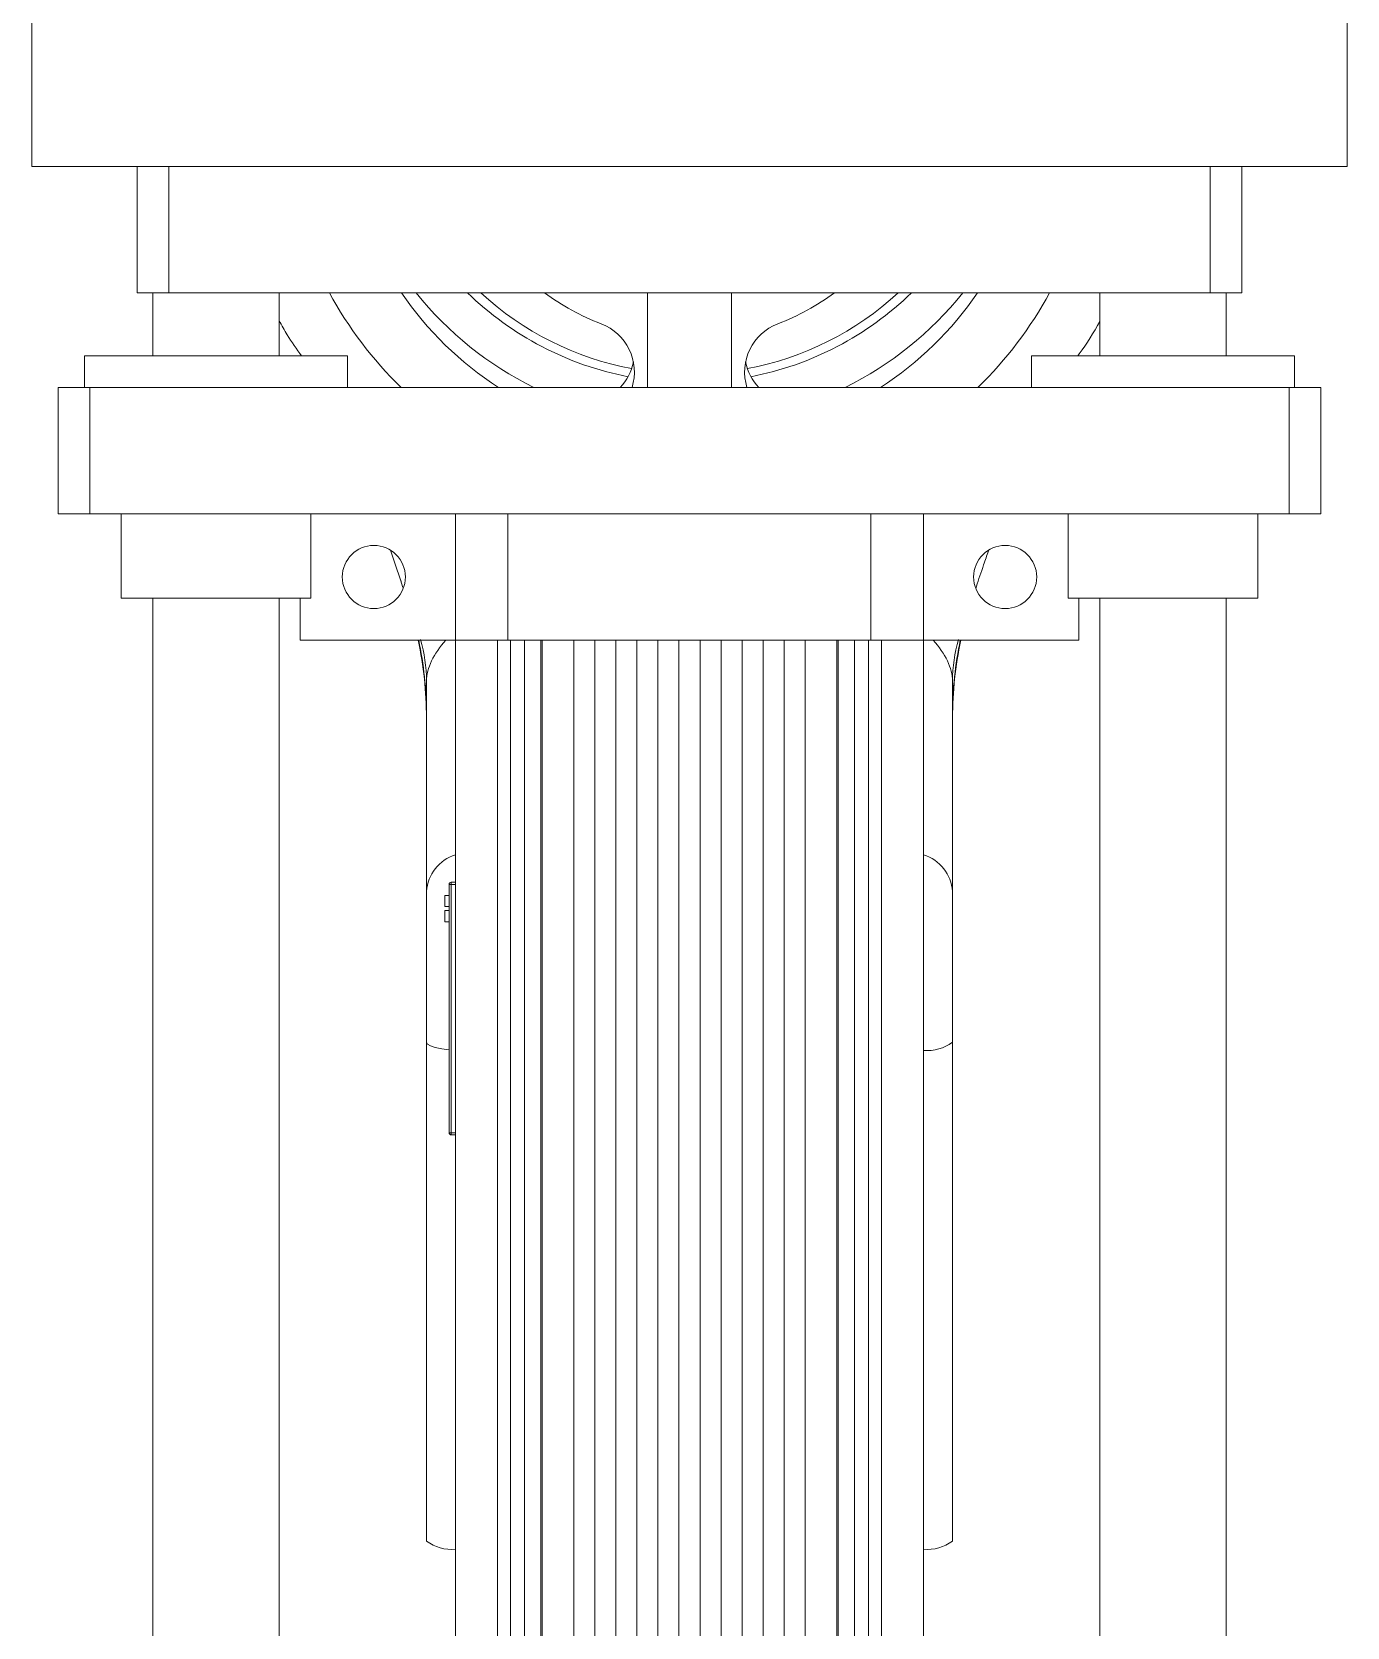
# Model space of a CAD drawing. Header units: millimetres. Extents: x 0 to 1189, y 0 to 841.
# Drawn here: x 283.98 to 308.98, y 667.25 to 697.56 of the extents above; entities that cross this region are included whole.
import ezdxf

# ---------------------------------------------------------------- set-up
doc = ezdxf.new("R2010")
doc.units = ezdxf.units.MM
doc.layers.get('0').update_dxf_attribs({"lineweight": 18})

msp = doc.modelspace()

# ---------------------------------------------------------------- linework, layer by layer
at = {"color": 7, "linetype": 'Continuous', "lineweight": 15}
for p, q in [((283.9824, 695.0061), (283.9824, 697.8061)), ((308.9824, 697.8061), (308.9824, 695.0061)), ((308.9824, 695.0061), (283.9824, 695.0061)), ((285.9824, 695.0061), (285.9824, 692.6061)), ((286.5824, 695.0061), (306.3824, 695.0061)), ((286.5824, 692.6061), (286.5824, 695.0061)), ((306.3824, 695.0061), (306.3824, 692.6061)), ((306.9824, 692.6061), (306.9824, 695.0061)), ((286.5824, 692.6061), (285.9824, 692.6061)), ((286.2824, 692.6061), (286.2824, 691.4061)), ((306.3824, 692.6061), (286.5824, 692.6061)), ((288.6824, 691.4061), (288.6824, 692.6061)), ((295.6824, 692.6061), (295.6824, 690.8061)), ((297.2824, 690.8061), (297.2824, 692.6061)), ((304.2824, 692.6061), (304.2824, 691.4061)), ((306.9824, 692.6061), (306.3824, 692.6061)), ((306.6824, 691.4061), (306.6824, 692.6061)), ((284.9824, 691.4061), (284.9824, 690.8061)), ((289.9824, 691.4061), (284.9824, 691.4061)), ((289.9824, 690.8061), (289.9824, 691.4061)), ((302.9824, 691.4061), (302.9824, 690.8061)), ((307.9824, 691.4061), (302.9824, 691.4061)), ((307.9824, 690.8061), (307.9824, 691.4061)), ((284.4824, 690.8061), (284.4824, 688.4061)), ((285.0824, 690.8061), (284.4824, 690.8061)), ((285.0824, 688.4061), (285.0824, 690.8061)), ((307.8824, 690.8061), (285.0824, 690.8061)), ((307.8824, 690.8061), (307.8824, 688.4061)), ((308.4824, 690.8061), (307.8824, 690.8061)), ((308.4824, 688.4061), (308.4824, 690.8061)), ((284.4824, 688.4061), (285.0824, 688.4061)), ((307.8824, 688.4061), (285.0824, 688.4061)), ((285.6824, 688.4061), (285.6824, 686.8061)), ((289.2824, 686.8061), (289.2824, 688.4061)), ((292.0324, 688.4061), (292.0324, 686.0061)), ((293.0324, 686.0061), (293.0324, 688.4061)), ((299.9324, 688.4061), (299.9324, 686.0061)), ((300.9324, 686.0061), (300.9324, 688.4061)), ((303.6824, 688.4061), (303.6824, 686.8061)), ((307.2824, 686.8061), (307.2824, 688.4061)), ((307.8824, 688.4061), (308.4824, 688.4061)), ((290.9883, 687.1501), (291.0362, 687.0061)), ((285.6824, 686.8061), (289.2824, 686.8061)), ((286.2824, 686.8061), (286.2824, 640.6061)), ((288.6824, 640.6061), (288.6824, 686.8061)), ((289.0824, 686.8061), (289.0824, 686.0061)), ((303.6824, 686.8061), (307.2824, 686.8061)), ((303.8824, 686.0061), (303.8824, 686.8061)), ((304.2824, 686.8061), (304.2824, 640.6061)), ((306.6824, 640.6061), (306.6824, 686.8061)), ((289.0824, 686.0061), (292.0324, 686.0061)), ((292.0324, 686.0061), (292.0324, 642.4261)), ((292.0324, 686.0061), (292.8324, 686.0061)), ((292.8324, 686.0061), (293.0824, 686.0061)), ((299.9324, 686.0061), (293.0324, 686.0061)), ((293.0824, 686.0061), (293.0824, 643.0861)), ((293.6824, 643.0861), (293.6824, 686.0061)), ((293.6824, 686.0061), (294.2824, 686.0061)), ((294.2824, 686.0061), (294.2824, 643.0861)), ((294.6824, 686.0061), (295.0824, 686.0061)), ((294.6824, 643.0861), (294.6824, 686.0061)), ((295.0824, 686.0061), (295.0824, 643.0861)), ((295.4824, 643.0861), (295.4824, 686.0061)), ((295.4824, 686.0061), (295.8824, 686.0061)), ((295.8824, 686.0061), (295.8824, 643.0861)), ((296.2824, 686.0061), (296.6824, 686.0061)), ((296.2824, 643.0861), (296.2824, 686.0061)), ((296.6824, 686.0061), (296.6824, 643.0861)), ((297.0824, 686.0061), (297.4824, 686.0061)), ((297.0824, 643.0861), (297.0824, 686.0061)), ((297.4824, 686.0061), (297.4824, 643.0861)), ((297.8824, 643.0861), (297.8824, 686.0061)), ((297.8824, 686.0061), (298.2824, 686.0061)), ((298.2824, 686.0061), (298.2824, 643.0861)), ((298.6824, 686.0061), (299.2824, 686.0061)), ((298.6824, 643.0861), (298.6824, 686.0061)), ((299.2824, 686.0061), (299.2824, 643.0861)), ((299.8824, 643.0861), (299.8824, 686.0061)), ((299.8824, 686.0061), (300.1324, 686.0061)), ((300.1324, 686.0061), (300.9324, 686.0061)), ((300.9324, 631.0061), (300.9324, 686.0061)), ((300.9324, 686.0061), (303.8824, 686.0061)), ((291.4824, 681.2301), (291.4824, 685.2328)), ((301.4824, 685.2328), (301.4824, 681.2301)), ((291.4824, 678.3649), (291.4824, 681.2301)), ((291.9124, 681.1561), (291.8324, 681.1561)), ((291.8324, 681.1561), (291.8324, 680.9461)), ((291.9124, 676.6461), (291.9124, 681.3661)), ((291.9124, 681.3661), (291.9524, 681.3661)), ((291.9524, 681.4061), (291.9524, 681.3661)), ((292.0324, 681.4061), (291.9524, 681.4061)), ((291.9524, 676.6461), (291.9524, 681.3661)), ((301.4824, 681.2301), (301.4824, 678.3649)), ((291.8324, 680.9461), (291.9124, 680.9461)), ((291.8324, 680.8661), (291.8324, 680.6561)), ((291.9124, 680.8661), (291.8324, 680.8661)), ((291.8324, 680.6561), (291.9124, 680.6561)), ((291.4824, 668.8857), (291.4824, 678.3649)), ((301.4824, 678.3649), (301.4824, 668.8857)), ((291.9524, 676.6461), (291.9124, 676.6461)), ((291.9524, 676.6461), (291.9524, 676.6061)), ((292.0324, 676.6061), (291.9524, 676.6061))]:
    msp.add_line(p, q, dxfattribs=at)
at = {"color": 8, "linetype": 'Continuous', "lineweight": 15}
for p, q in [((292.8324, 643.0861), (292.8324, 686.0061)), ((293.3468, 686.0061), (293.3468, 643.0861)), ((293.6539, 643.0861), (293.6539, 686.0061)), ((299.311, 686.0061), (299.311, 643.0861)), ((299.618, 643.0861), (299.618, 686.0061)), ((300.1324, 686.0061), (300.1324, 643.0861)), ((291.9524, 681.3661), (292.0324, 681.3661)), ((292.0324, 676.6461), (291.9524, 676.6461))]:
    msp.add_line(p, q, dxfattribs=at)
msp.add_lwpolyline([(291.9124, 678.2223), (291.7753, 678.2422), (291.651, 678.2685), (291.5585, 678.2985), (291.5016, 678.3311), (291.4824, 678.3649)], dxfattribs=at)
at = {"color": 7, "linetype": 'Continuous', "lineweight": 15}
for centre in [(290.4824, 687.2061), (302.4824, 687.2061)]:
    msp.add_circle(centre, 0.6, dxfattribs=at)
at = {"color": 8, "linetype": 'Continuous', "lineweight": 15}
for centre, radius, start, end in [((296.3765, 696.2951), 7.6837, 208.69256, 225.59194), ((296.4673, 696.8947), 5.8318, 227.33911, 259.27298), ((296.5, 696.89), 5.8267, 280.71276, 312.6751), ((296.5884, 696.295), 7.6836, 314.40801, 331.30762), ((284.6937, 684.599), 6.7887, 0.00175, 11.96257), ((308.2704, 684.5991), 6.7879, 168.03674, 179.99894), ((292.2756, 681.1706), 0.7954, 107.80402, 175.70662), ((300.6892, 681.1706), 0.7954, 4.29338, 72.19598), ((300.9973, 679.0326), 0.8252, 265.48853, 306.00215)]:
    msp.add_arc(centre, radius, start, end, dxfattribs=at)
at = {"color": 7, "linetype": 'Continuous', "lineweight": 15}
for centre, radius, start, end in [((296.4172, 696.3084), 6.556, 214.38272, 237.06387), ((296.4354, 696.7109), 6.5832, 218.57346, 243.75888), ((296.4654, 696.9304), 6.0295, 225.82329, 258.98683), ((296.4634, 696.3218), 4.6138, 233.64425, 248.88116), ((296.4995, 696.9304), 6.0295, 281.01308, 314.17685), ((296.502, 696.3208), 4.6127, 291.11706, 306.35766), ((296.5273, 696.7135), 6.5865, 296.2475, 321.42008), ((296.5501, 696.306), 6.5526, 302.93022, 325.6232), ((294.454, 691.1006), 0.9808, 342.52661, 69.27932), ((298.5108, 691.1006), 0.9808, 110.71989, 197.47419), ((294.457, 691.4855), 0.9788, 316.04229, 348.61297), ((298.5078, 691.4855), 0.9787, 191.38456, 223.96019), ((284.4863, 684.5257), 6.9961, 0.04397, 12.2164), ((288.6947, 685.2288), 2.7877, 0.08072, 16.40577), ((304.2703, 685.2288), 2.7879, 163.59495, 179.91898), ((308.4783, 684.5257), 6.9959, 167.78338, 179.95625), ((291.9524, 681.3661), 0.04, 90, 180), ((291.9524, 676.6461), 0.04, 180, 270), ((291.9675, 669.5533), 0.8252, 233.99785, 274.51147), ((300.9973, 669.5533), 0.8252, 265.48853, 306.00215)]:
    msp.add_arc(centre, radius, start, end, dxfattribs=at)
msp.add_ellipse((289.9855, 689.2312), major_axis=(-1.5051, 3.999), ratio=0.0579334, start_param=4.1342789, end_param=4.302154, dxfattribs=at)
at = {"color": 8, "linetype": 'Continuous', "lineweight": 15}
for centre, major_axis, start_param, end_param in [((292.4824, 685.6841), (0.9065, 0.739), 1.8171115, 2.7057815), ((300.4824, 685.6841), (0.9065, -0.739), 0.4358112, 1.3244811)]:
    msp.add_ellipse(centre, major_axis=major_axis, ratio=0.5712405, start_param=start_param, end_param=end_param, dxfattribs=at)
at = {"color": 7, "linetype": 'Continuous', "lineweight": 15}
for points, knots in [([(288.6824, 692.0779), (288.7321, 691.9865), (288.859, 691.7532), (289.0146, 691.5374), (289.1092, 691.4061)], [0, 0, 0, 0, 0.31196003, 0.79666327, 0.79666327, 0.79666327, 0.79666327]), ([(303.862, 691.4061), (303.872, 691.4193), (304.0297, 691.6266), (304.1602, 691.8524), (304.2824, 692.0638)], [0, 0, 0, 0, 0.0496959, 0.78106096, 0.78106096, 0.78106096, 0.78106096]), ([(301.923, 686.9895), (301.9272, 687.0027), (301.9723, 687.1418), (302.0527, 687.38), (302.1337, 687.6132), (302.1642, 687.7009)], [0, 0, 0, 0, 0.04609995, 0.48585256, 0.75122683, 0.75122683, 0.75122683, 0.75122683])]:
    msp.add_open_spline(points, degree=3, knots=knots, dxfattribs=at)

doc.saveas('drawing.dxf')
